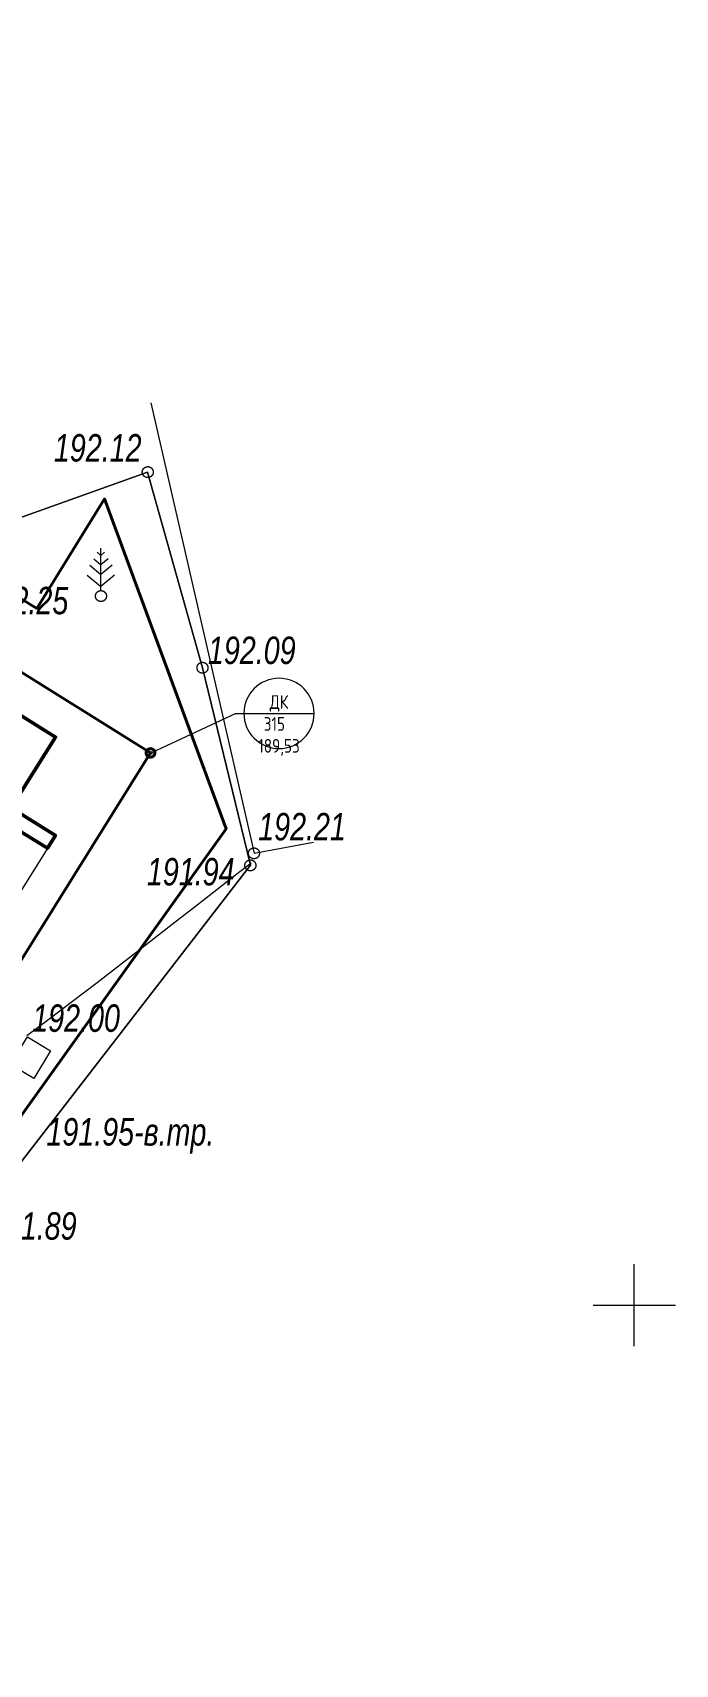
# Model space of a CAD drawing. Header units: millimetres. Extents: x -38151500 to -37084347, y -20520149 to -20417590.
# Drawn here: x -38071987 to -38048500, y -20517064 to -20457442 of the extents above; entities that cross this region are included whole.
import ezdxf
from ezdxf.xclip import XClip

# ---------------------------------------------------------------- set-up
doc = ezdxf.new("R2010")
doc.units = ezdxf.units.MM
doc.header["$MEASUREMENT"] = 0
doc.header["$XCLIPFRAME"] = 0
doc.linetypes.add('Wipeout_Contour', pattern=[1000, 0, -1000])
for name, color, linetype in [('!!! ПОДОСНОВА', 7, 'Continuous'), ('Дренаж', 7, 'Continuous'), ('Дренаж выноски', 7, 'Continuous')]:
    doc.layers.add(name, color=color, linetype=linetype)
for name, color, linetype, lineweight in [('Дренаж выноски_Ном._пера__21', 20, 'Continuous', 15), ('Дренаж_Ном._пера__20', 20, 'Continuous', 40), ('Новый_Defpoints_Ном._пера__16', 16, 'Continuous', 20), ('Новый_ГП_Граница участка_Ном._пера__1', 1, 'Continuous', 40), ('Новый_ГП_Здание сооружение_Ном._пера__22', 22, 'Continuous', 50), ('Чертеж_1_Новофедоровское_снт 28_07$0$tp_отметки_новые_Ном._пера__253', 252, 'Continuous', 18), ('Чертеж_1_Новый_ГП_Топография_Ном._пера__253', 252, 'Continuous', 18), ('Чертеж_1_Новый_Новофедоровское_снт 28_07$0$SETKA_Ном._пера__7', 7, 'Continuous', 18), ('Чертеж_1_Новый_Новофедоровское_снт 28_07$0$tp_Здания_Ном._пера__253', 252, 'Continuous', 18), ('Чертеж_1_Новый_Новофедоровское_снт 28_07$0$tp_Ограждения ДЕР_Ном._пера__253', 252, 'Continuous', 18), ('Чертеж_1_Новый_Новофедоровское_снт 28_07$0$tp_Ограждения мет_Ном._пера__253', 252, 'Continuous', 18), ('Чертеж_1_Новый_Новофедоровское_снт 28_07$0$tp_отметки_новые_Ном._пера__7', 7, 'Continuous', 18), ('Чертеж_1_Новый_Новофедоровское_снт 28_07$0$tp_растительность_Ном._пера__7', 7, 'Continuous', 18), ('Чертеж_1_Новый_Новофедоровское_снт 28_07$0$tp_рельеф_Ном._пера__253', 252, 'Continuous', 18)]:
    doc.layers.add(name, color=color, linetype=linetype, lineweight=lineweight)
doc.styles.add('СГЕНЕРИР_СТИЛЬ_1', font='arial.ttf', dxfattribs={"width": 0.75})
doc.styles.add('СГЕНЕРИР_СТИЛЬ_6', font='')
doc.styles.get('СГЕНЕРИР_СТИЛЬ_6').set_extended_font_data('GOST_type_A')
doc.linetypes.add('МЕЖА', pattern='A,0,[6,генпплан 2025_06_18 dima вариант 21.Shx,S=39.68254,R=0,X=0,Y=0],-5480,0', length=5480)
doc.linetypes.add('Новофедоровское_снт 28_07$0$l474_2o', pattern='A,0,[3,генпплан 2025_06_18 dima вариант 21.Shx,S=31.746032,R=0,X=0,Y=0],-5000,0', length=5000)
doc.linetypes.add('Новофедоровское_снт 28_07$0$З ДЕРЕВ', pattern='A,0,[2,генпплан 2025_06_18 dima вариант 21.Shx,S=19.84127,R=0,X=0,Y=0.2],-2500,0', length=2500)
doc.linetypes.add('Новофедоровское_снт 28_07$0$МЕЖА', pattern='A,0,[5,генпплан 2025_06_18 dima вариант 21.Shx,S=46.746032,R=0,X=0,Y=0],-6500,0', length=6500)

# ---------------------------------------------------------------- blocks, each defined once
blk = doc.blocks.new('Чертеж_1_1')
at = {"layer": 'Чертеж_1_Новый_ГП_Топография_Ном._пера__253', "color": 252, "linetype": 'Новофедоровское_снт 28_07$0$МЕЖА', "lineweight": 18, "flags": 128}
for points in [[(-38122200, -20517064), (-38122160, -20517000), (-38111673, -20499900), (-38085503, -20516708), (-38073942, -20500671), (-38064026, -20487867), (-38065780, -20480650), (-38067785, -20473503), (-38073278, -20475465), (-38076133, -20474628), (-38090404, -20465849), (-38080455, -20449640), (-38088064, -20444942), (-38129095, -20512686)], [(-38091230, -20466500), (-38071830, -20478480), (-38069360, -20474480), (-38064920, -20486530), (-38074650, -20500140), (-38073790, -20500700), (-38085150, -20516190), (-38085480, -20516730), (-38085750, -20516560), (-38110230, -20500980), (-38099550, -20483870), (-38101260, -20482750)]]:
    blk.add_lwpolyline(points, close=True, dxfattribs=at)
at = {"layer": 'Чертеж_1_Новый_Новофедоровское_снт 28_07$0$SETKA_Ном._пера__7', "color": 7, "linetype": 'Continuous', "lineweight": 18, "flags": 128}
for points in [[(-38050000, -20505441), (-38050000, -20502441)], [(-38051500, -20503941), (-38048500, -20503941)]]:
    blk.add_lwpolyline(points, dxfattribs=at)
at = {"layer": 'Чертеж_1_Новый_Новофедоровское_снт 28_07$0$tp_Здания_Ном._пера__253', "color": 252, "linetype": 'Continuous', "lineweight": 18, "flags": 128}
blk.add_lwpolyline([(-38071949, -20495656), (-38072792, -20495146), (-38072179, -20494132), (-38071336, -20494642)], close=True, dxfattribs=at)
at = {"layer": 'Чертеж_1_Новый_Новофедоровское_снт 28_07$0$tp_Ограждения ДЕР_Ном._пера__253', "color": 252, "linetype": 'Новофедоровское_снт 28_07$0$З ДЕРЕВ', "lineweight": 18, "flags": 128}
blk.add_lwpolyline([(-38073278, -20475465), (-38067785, -20473503), (-38065779, -20480652), (-38064026, -20487867), (-38073942, -20500671), (-38083700, -20513890), (-38083947, -20514232)], dxfattribs=at)
at = {"layer": 'Чертеж_1_Новый_Новофедоровское_снт 28_07$0$tp_Ограждения мет_Ном._пера__253', "color": 252, "linetype": 'Новофедоровское_снт 28_07$0$l474_2o', "lineweight": 18, "flags": 128}
blk.add_lwpolyline([(-38067673, -20470964), (-38063896, -20487427), (-38061725, -20487025)], dxfattribs=at)
at = {"layer": 'Чертеж_1_Новый_Новофедоровское_снт 28_07$0$tp_отметки_новые_Ном._пера__7', "color": 7, "linetype": 'Continuous', "lineweight": 18}
for centre in [(-38067780, -20473500), (-38069490, -20478030), (-38065780, -20480650), (-38063900, -20487430), (-38064030, -20487870)]:
    blk.add_circle(centre, 200, dxfattribs=at)
at = {"layer": 'Чертеж_1_Новый_Новофедоровское_снт 28_07$0$tp_растительность_Ном._пера__7', "color": 7, "linetype": 'Continuous', "lineweight": 18}
for p, q in [((-38069626, -20476429), (-38069490, -20476542)), ((-38069490, -20477830), (-38069490, -20476280)), ((-38069355, -20476429), (-38069490, -20476542)), ((-38069902, -20476895), (-38069490, -20477241)), ((-38069756, -20476665), (-38069490, -20476887)), ((-38069225, -20476665), (-38069490, -20476887)), ((-38069078, -20476895), (-38069490, -20477241)), ((-38069990, -20477265), (-38069490, -20477685)), ((-38068990, -20477265), (-38069490, -20477685))]:
    blk.add_line(p, q, dxfattribs=at)
blk.add_circle((-38069490, -20478030), 200, dxfattribs=at)
at = {"layer": 'Чертеж_1_Новый_Новофедоровское_снт 28_07$0$tp_рельеф_Ном._пера__253', "color": 252, "linetype": 'Continuous', "lineweight": 18, "flags": 128}
blk.add_lwpolyline([(-38072200, -20494090), (-38071395, -20493492), (-38070529, -20492837), (-38069623, -20492145), (-38068700, -20491432), (-38067780, -20490718), (-38066885, -20490021), (-38066038, -20489359), (-38065261, -20488752), (-38064575, -20488217), (-38064001, -20487772)], dxfattribs=at)
at = {"layer": 'Чертеж_1_Новофедоровское_снт 28_07$0$tp_отметки_новые_Ном._пера__253', "color": 252, "linetype": 'Continuous', "lineweight": 18, "char_height": 1000, "attachment_point": 7, "style": 'СГЕНЕРИР_СТИЛЬ_1'}
for s, insert in [('\\A1;{\\pql;\\fArial|b0|i1|c204|p0;\\W0.750000;192.12}', (-38071210, -20473127)), ('\\A1;{\\pql;\\fArial|b0|i1|c204|p0;\\W0.750000;192.25}', (-38073888, -20478708)), ('\\A1;{\\pql;\\fArial|b0|i1|c204|p0;\\W0.750000;192.09}', (-38065581, -20480525)), ('\\A1;{\\pql;\\fArial|b0|i1|c204|p0;\\W0.750000;192.21}', (-38063744, -20486969)), ('\\A1;{\\pql;\\fArial|b0|i1|c204|p0;\\W0.750000;191.94}', (-38067812, -20488616)), ('\\A1;{\\pql;\\fArial|b0|i1|c204|p0;\\W0.750000;192.00}', (-38072001, -20493965)), ('\\A1;{\\pql;\\fArial|b0|i1|c204|p0;\\W0.750000;191.95-в.тр.}', (-38071484, -20498407)), ('\\A1;{\\pql;\\fArial|b0|i1|c204|p0;\\W0.750000;191.89}', (-38073584, -20501559))]:
    blk.add_mtext(s, dxfattribs=dict(at, insert=insert))
blk = doc.blocks.new('Колонна_3_1', base_point=(-38067681, -20483761))
at = {"color": 254, "linetype": 'Wipeout_Contour', "lineweight": 0, "ltscale": 1210407585.04425}
blk.add_wipeout([(-38067839, -20483761), (-38067839, -20483761), (-38067831, -20483810), (-38067809, -20483854), (-38067774, -20483888), (-38067730, -20483911), (-38067681, -20483919), (-38067681, -20483919), (-38067681, -20483919), (-38067632, -20483911), (-38067589, -20483888), (-38067554, -20483854), (-38067531, -20483810), (-38067524, -20483761), (-38067524, -20483761), (-38067524, -20483761), (-38067531, -20483712), (-38067554, -20483668), (-38067589, -20483634), (-38067632, -20483611), (-38067681, -20483604), (-38067681, -20483604), (-38067681, -20483604), (-38067730, -20483611), (-38067774, -20483634), (-38067809, -20483668), (-38067831, -20483712)], dxfattribs=at).dxf.layer = 'Дренаж'
at = {"layer": 'Дренаж_Ном._пера__20', "color": 20, "linetype": 'Continuous', "lineweight": 40, "flags": 128}
blk.add_lwpolyline([(-38067839, -20483761, 0.414214), (-38067681, -20483919, 0.414214), (-38067524, -20483761, 0.414214), (-38067681, -20483604, 0.414214)], format="xyb", close=True, dxfattribs=at)
blk = doc.blocks.new('Выноска_4_1', base_point=(-38067681, -20483761))
at = {"layer": 'Дренаж выноски_Ном._пера__21', "color": 20, "linetype": 'Continuous', "lineweight": 15}
for p, q in [((-38067636, -20483740), (-38064578, -20482317)), ((-38064578, -20482317), (-38064267, -20482317)), ((-38064267, -20482317), (-38061701, -20482317))]:
    blk.add_line(p, q, dxfattribs=at)
at = {"layer": 'Дренаж выноски_Ном._пера__21', "color": 20, "linetype": 'Continuous', "lineweight": 15, "flags": 128}
blk.add_lwpolyline([(-38061701, -20482317, 1), (-38064267, -20482317, 1)], format="xyb", close=True, dxfattribs=at)
at = {"layer": 'Дренаж выноски_Ном._пера__21', "color": 20, "linetype": 'Continuous', "lineweight": 15}
blk.add_circle((-38067681, -20483761), 50, dxfattribs=at)
at = {"layer": 'Дренаж выноски_Ном._пера__21', "color": 20, "lineweight": 15, "insert": (-38062984, -20481650), "char_height": 500, "width": 2000, "attachment_point": 2, "line_spacing_factor": 0.961326, "style": 'СГЕНЕРИР_СТИЛЬ_6'}
blk.add_mtext('\\A1;{\\pqc;\\pt0,21000;\\fGOST_type_A|b0|i0|c0|p0;\\W1.000000;ДК 315\\fGOST_type_A|b0|i0|c0|p0;\\W1.000000;\\A1{\\H.66x;\\S^  ;}\\fGOST_type_A|b0|i0|c0|p0;\\W1.000000;\\fGOST_type_A|b0|i0|c0|p0;\\W1.000000;\\A1{\\H.66x;\\S^  ;}\\fGOST_type_A|b0|i0|c0|p0;\\W1.000000; \\fGOST_type_A|b0|i0|c0|p0;\\W1.000000;\\fGOST_type_A|b0|i0|c0|p0;\\W1.000000;\\fGOST_type_A|b0|i0|c0|p0;\\W1.000000;\\fGOST_type_A|b0|i0|c0|p0;\\W1.000000;\\fGOST_type_A|b0|i0|c0|p0;\\W1.000000;189,53 \\fGOST_type_A|b0|i0|c0|p0;\\W1.000000;\\A1{\\H.66x;\\S^  ;}\\fGOST_type_A|b0|i0|c0|p0;\\W1.000000;\\fGOST_type_A|b0|i0|c0|p0;\\W1.000000;\\A1{\\H.66x;\\S^  ;}\\fGOST_type_A|b0|i0|c0|p0;\\W1.000000;\\fGOST_type_A|b0|i0|c0|p0;\\W1.000000;\\fGOST_type_A|b0|i0|c0|p0;\\W1.000000;\\fGOST_type_A|b0|i0|c0|p0;\\W1.000000;\\fGOST_type_A|b0|i0|c0|p0;\\W1.000000;\\fGOST_type_A|b0|i0|c0|p0;\\W1.000000;\\fGOST_type_A|b0|i0|c0|p0;\\W1.000000;\\fGOST_type_A|b0|i0|c0|p0;\\W1.000000;\\fGOST_type_A|b0|i0|c0|p0;\\W1.000000;\\fGOST_type_A|b0|i0|c0|p0;\\W1.000000;\\fGOST_type_A|b0|i0|c0|p0;\\W1.000000;\\fGOST_type_A|b0|i0|c0|p0;\\W1.000000;\\fGOST_type_A|b0|i0|c0|p0;\\W1.000000;\\fGOST_type_A|b0|i0|c0|p0;\\W1.000000;\\fGOST_type_A|b0|i0|c0|p0;\\W1.000000;\\fGOST_type_A|b0|i0|c0|p0;\\W1.000000;\\fGOST_type_A|b0|i0|c0|p0;\\W1.000000;\\fGOST_type_A|b0|i0|c0|p0;\\W1.000000;\\fGOST_type_A|b0|i0|c0|p0;\\W1.000000;\\fGOST_type_A|b0|i0|c0|p0;\\W1.000000;\\fGOST_type_A|b0|i0|c0|p0;\\W1.000000;\\fGOST_type_A|b0|i0|c0|p0;\\W1.000000;\\fGOST_type_A|b0|i0|c0|p0;\\W1.000000;\\fGOST_type_A|b0|i0|c0|p0;\\W1.000000;\\fGOST_type_A|b0|i0|c0|p0;\\W1.000000;\\fGOST_type_A|b0|i0|c0|p0;\\W1.000000;\\fGOST_type_A|b0|i0|c0|p0;\\W1.000000;\\fGOST_type_A|b0|i0|c0|p0;\\W1.000000;\\fGOST_type_A|b0|i0|c0|p0;\\W1.000000;\\fGOST_type_A|b0|i0|c0|p0;\\W1.000000;\\fGOST_type_A|b0|i0|c0|p0;\\W1.000000;\\fGOST_type_A|b0|i0|c0|p0;\\W1.000000;\\fGOST_type_A|b0|i0|c0|p0;\\W1.000000;\\fGOST_type_A|b0|i0|c0|p0;\\W1.000000;\\fGOST_type_A|b0|i0|c0|p0;\\W1.000000;}', dxfattribs=at)

msp = doc.modelspace()

# ---------------------------------------------------------------- linework, layer by layer
at = {"layer": 'Новый_Defpoints_Ном._пера__16', "color": 16, "linetype": 'Continuous', "lineweight": 20}
msp.add_lwpolyline([(-38078310, -20498227), (-38078352, -20498200), (-38079306, -20499726), (-38083224, -20497278), (-38082561, -20496219), (-38085852, -20494162), (-38086621, -20495392), (-38092675, -20491609), (-38091907, -20490379), (-38096528, -20487471), (-38095504, -20485832), (-38095546, -20485805), (-38087518, -20472958), (-38071151, -20483185), (-38072767, -20485771), (-38071157, -20486777)], close=True, dxfattribs=at)
at = {"layer": 'Новый_ГП_Здание сооружение_Ном._пера__22', "color": 22, "linetype": 'Continuous', "lineweight": 50}
msp.add_lwpolyline([(-38073059, -20486238), (-38071447, -20487245), (-38071157, -20486777), (-38072767, -20485771), (-38071151, -20483185), (-38081497, -20476720)], dxfattribs=at)

# ---------------------------------------------------------------- block references
at = {"layer": '!!! ПОДОСНОВА', "color": 252, "linetype": 'Continuous', "lineweight": 40}
ref = msp.add_blockref('Чертеж_1_1', (0, 0), dxfattribs=at)
XClip(ref).set_block_clipping_path([(-38156773.930035077, -20418838.4532491304), (-38156773.930035077, -20510095.8116091713), (-38134193.3603857011, -20510095.8116091713), (-38128800.2227013633, -20521215.6831232607), (-38043434.3590716273, -20521215.6831232607), (-38043434.3590716273, -20418721.7424019799)])

# ---------------------------------------------------------------- next in the draw order: block references
at = {"layer": 'Дренаж', "color": 20, "lineweight": 40}
msp.add_blockref('Колонна_3_1', (-38067681, -20483761), dxfattribs=at)

# ---------------------------------------------------------------- next in the draw order: linework, layer by layer
at = {"layer": 'Дренаж_Ном._пера__20', "color": 20, "linetype": 'Continuous', "lineweight": 40}
for p, q in [((-38067681, -20483761), (-38087948, -20471097)), ((-38077880, -20500087), (-38067681, -20483761))]:
    msp.add_line(p, q, dxfattribs=at)
at = {"layer": 'Новый_ГП_Граница участка_Ном._пера__1', "color": 1, "linetype": 'МЕЖА', "lineweight": 40}
msp.add_lwpolyline([(-38091230, -20466500), (-38071830, -20478480), (-38069360, -20474480), (-38064920, -20486530), (-38074650, -20500140), (-38073790, -20500700), (-38085150, -20516190), (-38085480, -20516730), (-38085750, -20516560), (-38110230, -20500980), (-38099550, -20483870), (-38101260, -20482750)], close=True, dxfattribs=at)

# ---------------------------------------------------------------- next in the draw order: block references
at = {"layer": 'Дренаж выноски', "color": 20, "linetype": 'Continuous', "lineweight": 15}
msp.add_blockref('Выноска_4_1', (-38067681, -20483761), dxfattribs=at)

doc.saveas('drawing.dxf')
